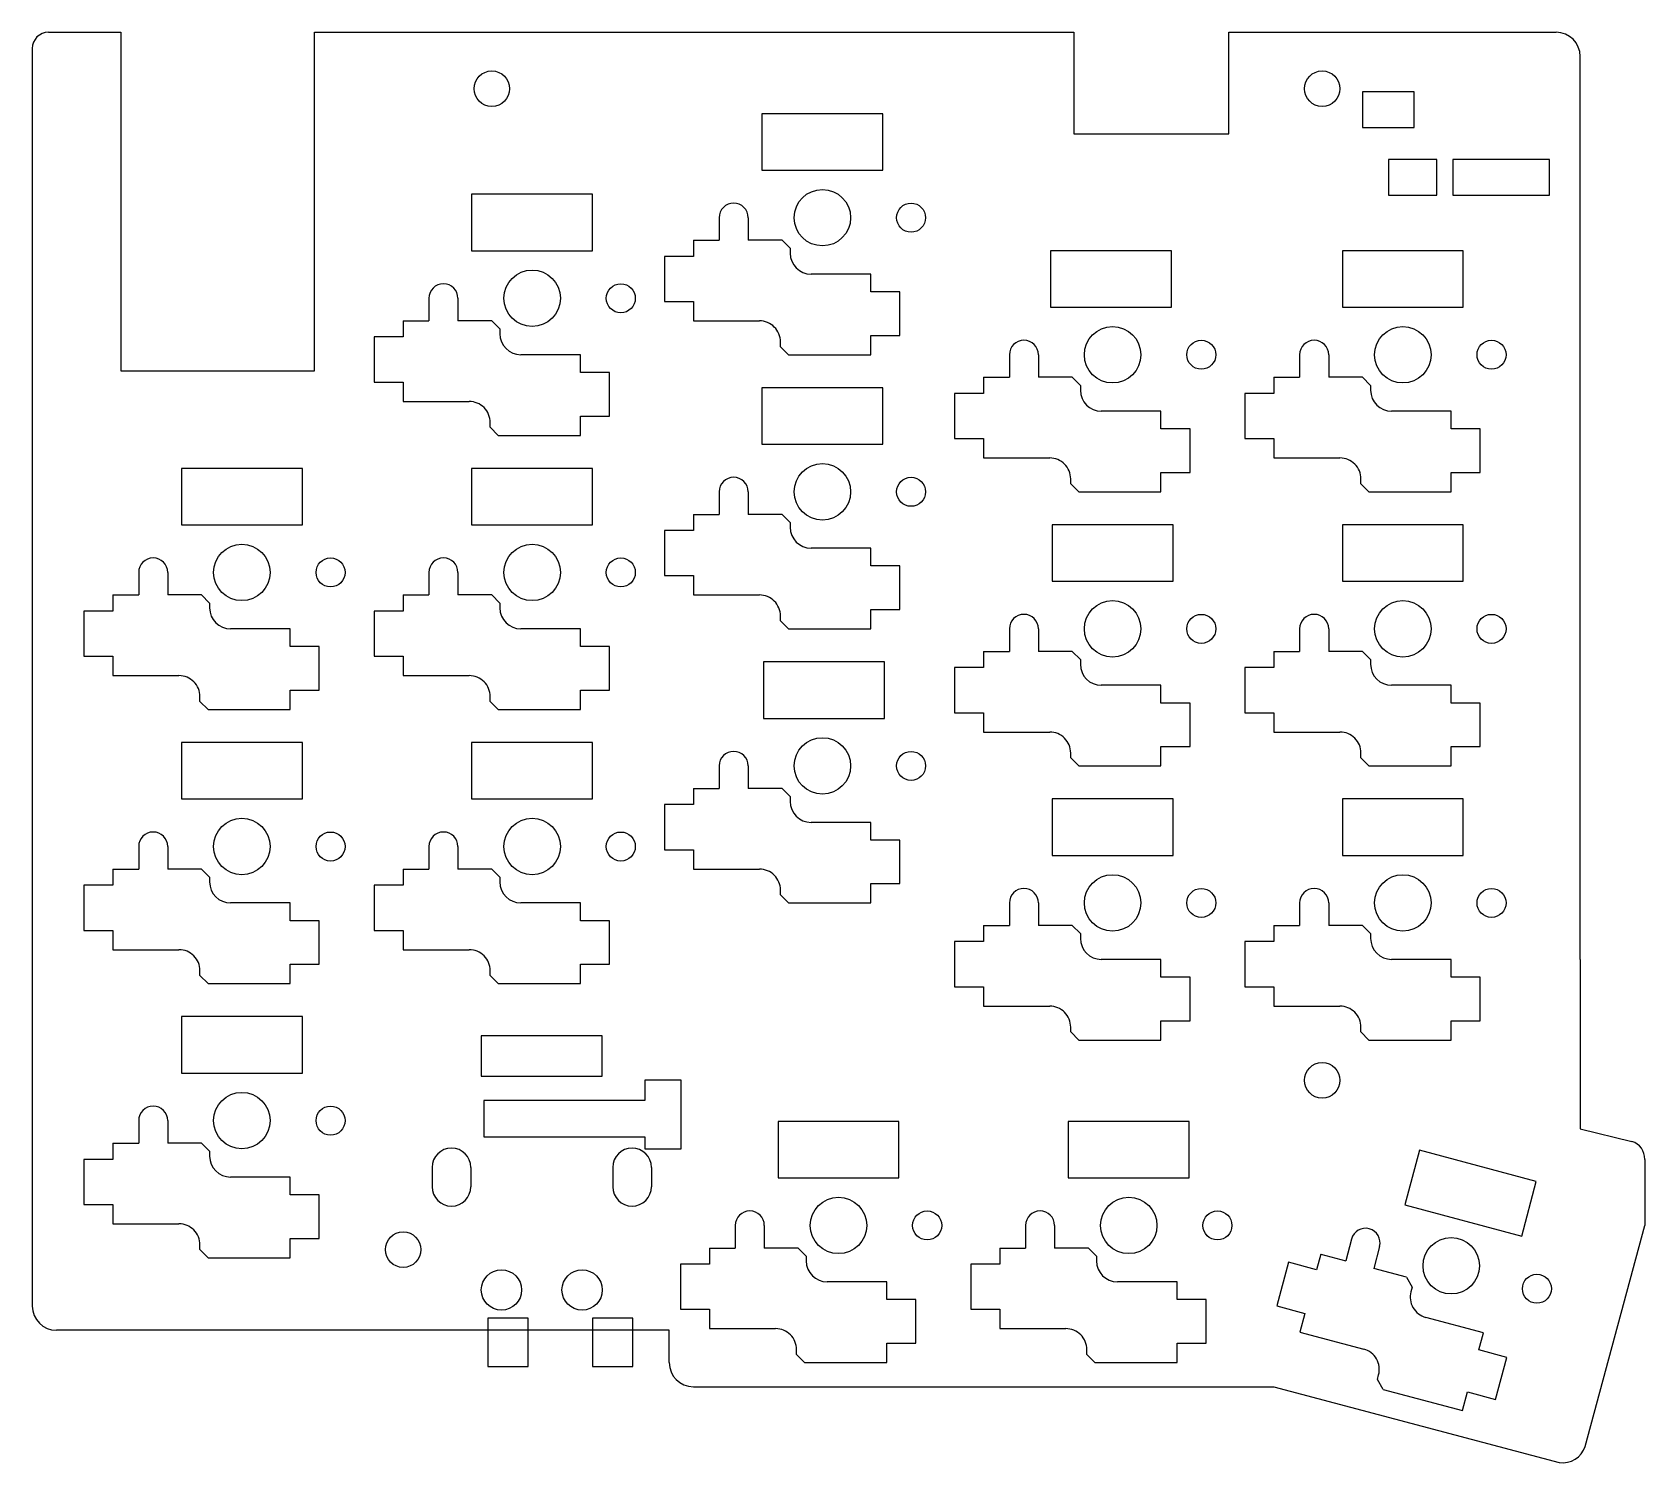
# Model space of a CAD drawing. Extents: x 0 to 100, y -89 to 0.
import ezdxf

# ---------------------------------------------------------------- set-up
doc = ezdxf.new("R2010")
doc.units = 0
doc.layers.add('BLACK', color=7, linetype='CONTINUOUS')

msp = doc.modelspace()

# ---------------------------------------------------------------- linework, layer by layer
at = {"layer": 'BLACK', "linetype": 'CONTINUOUS'}
for p, q in [((1, 0), (5.5, 0)), ((5.5, 0), (5.5, -21)), ((17.5, 0), (64.6, 0)), ((17.5, -21), (17.5, 0)), ((64.6, 0), (64.6, -6.3)), ((74.2, -6.3), (74.2, 0)), ((74.2, 0), (94.5, 0)), ((0, -1), (0, -79)), ((96, -57.5), (96, -1.5)), ((85.7, -3.7), (82.5, -3.7)), ((82.5, -3.7), (82.5, -5.9)), ((85.7, -5.9), (85.7, -3.7)), ((52.75, -5.05), (45.25, -5.05)), ((45.25, -5.05), (45.25, -8.55)), ((52.75, -8.55), (52.75, -5.05)), ((82.5, -5.9), (85.7, -5.9)), ((64.6, -6.3), (74.2, -6.3)), ((87.1, -7.9), (84.1, -7.9)), ((84.1, -7.9), (84.1, -10.1)), ((87.1, -10.1), (87.1, -7.9)), ((94.1, -7.9), (88.1, -7.9)), ((88.1, -7.9), (88.1, -10.1)), ((94.1, -10.1), (94.1, -7.9)), ((45.25, -8.55), (52.75, -8.55)), ((34.75, -10.05), (27.25, -10.05)), ((27.25, -10.05), (27.25, -13.55)), ((34.75, -13.55), (34.75, -10.05)), ((84.1, -10.1), (87.1, -10.1)), ((88.1, -10.1), (94.1, -10.1)), ((42.6, -11.5), (42.6, -12.9)), ((44.4, -11.5), (44.4, -12.9)), ((41, -12.9), (41, -13.9)), ((41, -12.9), (42.6, -12.9)), ((46.5, -12.9), (44.4, -12.9)), ((46.5, -12.9), (47, -13.4)), ((27.25, -13.55), (34.75, -13.55)), ((41, -13.9), (39.2, -13.9)), ((39.2, -13.9), (39.2, -16.7)), ((47, -13.4), (47, -13.7)), ((70.65, -13.55), (63.15, -13.55)), ((63.15, -13.55), (63.15, -17.05)), ((70.65, -17.05), (70.65, -13.55)), ((88.75, -13.55), (81.25, -13.55)), ((81.25, -13.55), (81.25, -17.05)), ((88.75, -17.05), (88.75, -13.55)), ((52, -15), (48.3, -15)), ((52, -16.1), (52, -15)), ((24.6, -16.5), (24.6, -17.9)), ((26.4, -16.5), (26.4, -17.9)), ((39.2, -16.7), (41, -16.7)), ((41, -16.7), (41, -17.9)), ((53.8, -16.1), (52, -16.1)), ((53.8, -18.8), (53.8, -16.1)), ((23, -17.9), (23, -18.9)), ((23, -17.9), (24.6, -17.9)), ((28.5, -17.9), (26.4, -17.9)), ((28.5, -17.9), (29, -18.4)), ((41, -17.9), (45.1, -17.9)), ((63.15, -17.05), (70.65, -17.05)), ((81.25, -17.05), (88.75, -17.05)), ((23, -18.9), (21.2, -18.9)), ((21.2, -18.9), (21.2, -21.7)), ((29, -18.4), (29, -18.7)), ((52, -20), (52, -18.8)), ((52, -18.8), (53.8, -18.8)), ((34, -20), (30.3, -20)), ((34, -21.1), (34, -20)), ((46.4, -19.5), (46.4, -19.2)), ((46.9, -20), (46.4, -19.5)), ((46.9, -20), (52, -20)), ((60.6, -20), (60.6, -21.4)), ((62.4, -20), (62.4, -21.4)), ((78.6, -20), (78.6, -21.4)), ((80.4, -20), (80.4, -21.4)), ((5.5, -21), (17.5, -21)), ((21.2, -21.7), (23, -21.7)), ((23, -21.7), (23, -22.9)), ((35.8, -21.1), (34, -21.1)), ((35.8, -23.8), (35.8, -21.1)), ((59, -21.4), (59, -22.4)), ((59, -21.4), (60.6, -21.4)), ((64.5, -21.4), (62.4, -21.4)), ((64.5, -21.4), (65, -21.9)), ((65, -21.9), (65, -22.2)), ((77, -21.4), (77, -22.4)), ((77, -21.4), (78.6, -21.4)), ((82.5, -21.4), (80.4, -21.4)), ((82.5, -21.4), (83, -21.9)), ((83, -21.9), (83, -22.2)), ((23, -22.9), (27.1, -22.9)), ((52.75, -22.05), (45.25, -22.05)), ((45.25, -22.05), (45.25, -25.55)), ((52.75, -25.55), (52.75, -22.05)), ((59, -22.4), (57.2, -22.4)), ((57.2, -22.4), (57.2, -25.2)), ((77, -22.4), (75.2, -22.4)), ((75.2, -22.4), (75.2, -25.2)), ((34, -25), (34, -23.8)), ((34, -23.8), (35.8, -23.8)), ((70, -23.5), (66.3, -23.5)), ((70, -24.6), (70, -23.5)), ((88, -23.5), (84.3, -23.5)), ((88, -24.6), (88, -23.5)), ((28.4, -24.5), (28.4, -24.2)), ((28.9, -25), (28.4, -24.5)), ((28.9, -25), (34, -25)), ((71.8, -24.6), (70, -24.6)), ((71.8, -27.3), (71.8, -24.6)), ((89.8, -24.6), (88, -24.6)), ((89.8, -27.3), (89.8, -24.6)), ((45.25, -25.55), (52.75, -25.55)), ((57.2, -25.2), (59, -25.2)), ((59, -25.2), (59, -26.4)), ((75.2, -25.2), (77, -25.2)), ((77, -25.2), (77, -26.4)), ((59, -26.4), (63.1, -26.4)), ((77, -26.4), (81.1, -26.4)), ((16.75, -27.05), (9.25, -27.05)), ((9.25, -27.05), (9.25, -30.55)), ((16.75, -30.55), (16.75, -27.05)), ((34.75, -27.05), (27.25, -27.05)), ((27.25, -27.05), (27.25, -30.55)), ((34.75, -30.55), (34.75, -27.05)), ((64.4, -28), (64.4, -27.7)), ((64.9, -28.5), (64.4, -28)), ((70, -28.5), (70, -27.3)), ((70, -27.3), (71.8, -27.3)), ((82.4, -28), (82.4, -27.7)), ((82.9, -28.5), (82.4, -28)), ((88, -28.5), (88, -27.3)), ((88, -27.3), (89.8, -27.3)), ((42.6, -28.5), (42.6, -29.9)), ((44.4, -28.5), (44.4, -29.9)), ((64.9, -28.5), (70, -28.5)), ((82.9, -28.5), (88, -28.5)), ((41, -29.9), (41, -30.9)), ((41, -29.9), (42.6, -29.9)), ((46.5, -29.9), (44.4, -29.9)), ((46.5, -29.9), (47, -30.4)), ((9.25, -30.55), (16.75, -30.55)), ((27.25, -30.55), (34.75, -30.55)), ((41, -30.9), (39.2, -30.9)), ((39.2, -30.9), (39.2, -33.7)), ((47, -30.4), (47, -30.7)), ((70.75, -30.55), (63.25, -30.55)), ((63.25, -30.55), (63.25, -34.05)), ((70.75, -34.05), (70.75, -30.55)), ((88.75, -30.55), (81.25, -30.55)), ((81.25, -30.55), (81.25, -34.05)), ((88.75, -34.05), (88.75, -30.55)), ((52, -32), (48.3, -32)), ((52, -33.1), (52, -32)), ((6.6, -33.5), (6.6, -34.9)), ((8.4, -33.5), (8.4, -34.9)), ((24.6, -33.5), (24.6, -34.9)), ((26.4, -33.5), (26.4, -34.9)), ((39.2, -33.7), (41, -33.7)), ((41, -33.7), (41, -34.9)), ((53.8, -33.1), (52, -33.1)), ((53.8, -35.8), (53.8, -33.1)), ((5, -34.9), (5, -35.9)), ((5, -34.9), (6.6, -34.9)), ((10.5, -34.9), (8.4, -34.9)), ((10.5, -34.9), (11, -35.4)), ((23, -34.9), (23, -35.9)), ((23, -34.9), (24.6, -34.9)), ((28.5, -34.9), (26.4, -34.9)), ((28.5, -34.9), (29, -35.4)), ((41, -34.9), (45.1, -34.9)), ((63.25, -34.05), (70.75, -34.05)), ((81.25, -34.05), (88.75, -34.05)), ((5, -35.9), (3.2, -35.9)), ((3.2, -35.9), (3.2, -38.7)), ((11, -35.4), (11, -35.7)), ((23, -35.9), (21.2, -35.9)), ((21.2, -35.9), (21.2, -38.7)), ((29, -35.4), (29, -35.7)), ((52, -37), (52, -35.8)), ((52, -35.8), (53.8, -35.8)), ((16, -37), (12.3, -37)), ((16, -38.1), (16, -37)), ((34, -37), (30.3, -37)), ((34, -38.1), (34, -37)), ((46.4, -36.5), (46.4, -36.2)), ((46.9, -37), (46.4, -36.5)), ((46.9, -37), (52, -37)), ((60.6, -37), (60.6, -38.4)), ((62.4, -37), (62.4, -38.4)), ((78.6, -37), (78.6, -38.4)), ((80.4, -37), (80.4, -38.4)), ((3.2, -38.7), (5, -38.7)), ((5, -38.7), (5, -39.9)), ((17.8, -38.1), (16, -38.1)), ((17.8, -40.8), (17.8, -38.1)), ((21.2, -38.7), (23, -38.7)), ((23, -38.7), (23, -39.9)), ((35.8, -38.1), (34, -38.1)), ((35.8, -40.8), (35.8, -38.1)), ((59, -38.4), (59, -39.4)), ((59, -38.4), (60.6, -38.4)), ((64.5, -38.4), (62.4, -38.4)), ((64.5, -38.4), (65, -38.9)), ((65, -38.9), (65, -39.2)), ((77, -38.4), (77, -39.4)), ((77, -38.4), (78.6, -38.4)), ((82.5, -38.4), (80.4, -38.4)), ((82.5, -38.4), (83, -38.9)), ((83, -38.9), (83, -39.2)), ((5, -39.9), (9.1, -39.9)), ((23, -39.9), (27.1, -39.9)), ((52.85, -39.05), (45.35, -39.05)), ((45.35, -39.05), (45.35, -42.55)), ((52.85, -42.55), (52.85, -39.05)), ((59, -39.4), (57.2, -39.4)), ((57.2, -39.4), (57.2, -42.2)), ((77, -39.4), (75.2, -39.4)), ((75.2, -39.4), (75.2, -42.2)), ((16, -42), (16, -40.8)), ((16, -40.8), (17.8, -40.8)), ((34, -42), (34, -40.8)), ((34, -40.8), (35.8, -40.8)), ((70, -40.5), (66.3, -40.5)), ((70, -41.6), (70, -40.5)), ((88, -40.5), (84.3, -40.5)), ((88, -41.6), (88, -40.5)), ((10.4, -41.5), (10.4, -41.2)), ((10.9, -42), (10.4, -41.5)), ((10.9, -42), (16, -42)), ((28.4, -41.5), (28.4, -41.2)), ((28.9, -42), (28.4, -41.5)), ((28.9, -42), (34, -42)), ((71.8, -41.6), (70, -41.6)), ((71.8, -44.3), (71.8, -41.6)), ((89.8, -41.6), (88, -41.6)), ((89.8, -44.3), (89.8, -41.6)), ((45.35, -42.55), (52.85, -42.55)), ((57.2, -42.2), (59, -42.2)), ((59, -42.2), (59, -43.4)), ((75.2, -42.2), (77, -42.2)), ((77, -42.2), (77, -43.4)), ((59, -43.4), (63.1, -43.4)), ((77, -43.4), (81.1, -43.4)), ((16.75, -44.05), (9.25, -44.05)), ((9.25, -44.05), (9.25, -47.55)), ((16.75, -47.55), (16.75, -44.05)), ((34.75, -44.05), (27.25, -44.05)), ((27.25, -44.05), (27.25, -47.55)), ((34.75, -47.55), (34.75, -44.05)), ((64.4, -45), (64.4, -44.7)), ((64.9, -45.5), (64.4, -45)), ((70, -45.5), (70, -44.3)), ((70, -44.3), (71.8, -44.3)), ((82.4, -45), (82.4, -44.7)), ((82.9, -45.5), (82.4, -45)), ((88, -45.5), (88, -44.3)), ((88, -44.3), (89.8, -44.3)), ((42.6, -45.5), (42.6, -46.9)), ((44.4, -45.5), (44.4, -46.9)), ((64.9, -45.5), (70, -45.5)), ((82.9, -45.5), (88, -45.5)), ((41, -46.9), (41, -47.9)), ((41, -46.9), (42.6, -46.9)), ((46.5, -46.9), (44.4, -46.9)), ((46.5, -46.9), (47, -47.4)), ((9.25, -47.55), (16.75, -47.55)), ((27.25, -47.55), (34.75, -47.55)), ((41, -47.9), (39.2, -47.9)), ((39.2, -47.9), (39.2, -50.7)), ((47, -47.4), (47, -47.7)), ((70.75, -47.55), (63.25, -47.55)), ((63.25, -47.55), (63.25, -51.05)), ((70.75, -51.05), (70.75, -47.55)), ((88.75, -47.55), (81.25, -47.55)), ((81.25, -47.55), (81.25, -51.05)), ((88.75, -51.05), (88.75, -47.55)), ((52, -49), (48.3, -49)), ((52, -50.1), (52, -49)), ((6.6, -50.5), (6.6, -51.9)), ((8.4, -50.5), (8.4, -51.9)), ((24.6, -50.5), (24.6, -51.9)), ((26.4, -50.5), (26.4, -51.9)), ((39.2, -50.7), (41, -50.7)), ((41, -50.7), (41, -51.9)), ((53.8, -50.1), (52, -50.1)), ((53.8, -52.8), (53.8, -50.1)), ((5, -51.9), (5, -52.9)), ((5, -51.9), (6.6, -51.9)), ((10.5, -51.9), (8.4, -51.9)), ((10.5, -51.9), (11, -52.4)), ((23, -51.9), (23, -52.9)), ((23, -51.9), (24.6, -51.9)), ((28.5, -51.9), (26.4, -51.9)), ((28.5, -51.9), (29, -52.4)), ((41, -51.9), (45.1, -51.9)), ((63.25, -51.05), (70.75, -51.05)), ((81.25, -51.05), (88.75, -51.05)), ((5, -52.9), (3.2, -52.9)), ((3.2, -52.9), (3.2, -55.7)), ((11, -52.4), (11, -52.7)), ((23, -52.9), (21.2, -52.9)), ((21.2, -52.9), (21.2, -55.7)), ((29, -52.4), (29, -52.7)), ((52, -54), (52, -52.8)), ((52, -52.8), (53.8, -52.8)), ((16, -54), (12.3, -54)), ((16, -55.1), (16, -54)), ((34, -54), (30.3, -54)), ((34, -55.1), (34, -54)), ((46.4, -53.5), (46.4, -53.2)), ((46.9, -54), (46.4, -53.5)), ((46.9, -54), (52, -54)), ((60.6, -54), (60.6, -55.4)), ((62.4, -54), (62.4, -55.4)), ((78.6, -54), (78.6, -55.4)), ((80.4, -54), (80.4, -55.4)), ((3.2, -55.7), (5, -55.7)), ((5, -55.7), (5, -56.9)), ((17.8, -55.1), (16, -55.1)), ((17.8, -57.8), (17.8, -55.1)), ((21.2, -55.7), (23, -55.7)), ((23, -55.7), (23, -56.9)), ((35.8, -55.1), (34, -55.1)), ((35.8, -57.8), (35.8, -55.1)), ((59, -55.4), (59, -56.4)), ((59, -55.4), (60.6, -55.4)), ((64.5, -55.4), (62.4, -55.4)), ((64.5, -55.4), (65, -55.9)), ((65, -55.9), (65, -56.2)), ((77, -55.4), (77, -56.4)), ((77, -55.4), (78.6, -55.4)), ((82.5, -55.4), (80.4, -55.4)), ((82.5, -55.4), (83, -55.9)), ((83, -55.9), (83, -56.2)), ((5, -56.9), (9.1, -56.9)), ((23, -56.9), (27.1, -56.9)), ((59, -56.4), (57.2, -56.4)), ((57.2, -56.4), (57.2, -59.2)), ((77, -56.4), (75.2, -56.4)), ((75.2, -56.4), (75.2, -59.2)), ((16, -59), (16, -57.8)), ((16, -57.8), (17.8, -57.8)), ((34, -59), (34, -57.8)), ((34, -57.8), (35.8, -57.8)), ((70, -57.5), (66.3, -57.5)), ((70, -58.6), (70, -57.5)), ((88, -57.5), (84.3, -57.5)), ((88, -58.6), (88, -57.5)), ((96, -57.5), (96, -68)), ((10.4, -58.5), (10.4, -58.2)), ((10.9, -59), (10.4, -58.5)), ((10.9, -59), (16, -59)), ((28.4, -58.5), (28.4, -58.2)), ((28.9, -59), (28.4, -58.5)), ((28.9, -59), (34, -59)), ((71.8, -58.6), (70, -58.6)), ((71.8, -61.3), (71.8, -58.6)), ((89.8, -58.6), (88, -58.6)), ((89.8, -61.3), (89.8, -58.6)), ((57.2, -59.2), (59, -59.2)), ((59, -59.2), (59, -60.4)), ((75.2, -59.2), (77, -59.2)), ((77, -59.2), (77, -60.4)), ((59, -60.4), (63.1, -60.4)), ((77, -60.4), (81.1, -60.4)), ((16.75, -61.05), (9.25, -61.05)), ((9.25, -61.05), (9.25, -64.55)), ((16.75, -64.55), (16.75, -61.05)), ((64.4, -62), (64.4, -61.7)), ((64.9, -62.5), (64.4, -62)), ((70, -62.5), (70, -61.3)), ((70, -61.3), (71.8, -61.3)), ((82.4, -62), (82.4, -61.7)), ((82.9, -62.5), (82.4, -62)), ((88, -62.5), (88, -61.3)), ((88, -61.3), (89.8, -61.3)), ((35.35, -62.25), (27.85, -62.25)), ((27.85, -62.25), (27.85, -64.75)), ((35.35, -64.75), (35.35, -62.25)), ((64.9, -62.5), (70, -62.5)), ((82.9, -62.5), (88, -62.5)), ((9.25, -64.55), (16.75, -64.55)), ((27.85, -64.75), (35.35, -64.75)), ((40.25, -65), (38, -65)), ((38, -65), (38, -66.25)), ((40.25, -69.25), (40.25, -65)), ((28, -66.25), (28, -68.5)), ((38, -66.25), (28, -66.25)), ((6.6, -67.5), (6.6, -68.9)), ((8.4, -67.5), (8.4, -68.9)), ((53.75, -67.55), (46.25, -67.55)), ((46.25, -67.55), (46.25, -71.05)), ((53.75, -71.05), (53.75, -67.55)), ((71.75, -67.55), (64.25, -67.55)), ((64.25, -67.55), (64.25, -71.05)), ((71.75, -71.05), (71.75, -67.55)), ((96, -68), (99.2, -68.8)), ((5, -68.9), (5, -69.9)), ((5, -68.9), (6.6, -68.9)), ((10.5, -68.9), (8.4, -68.9)), ((10.5, -68.9), (11, -69.4)), ((28, -68.5), (38, -68.5)), ((38, -68.5), (38, -69.25)), ((5, -69.9), (3.2, -69.9)), ((3.2, -69.9), (3.2, -72.7)), ((11, -69.4), (11, -69.7)), ((38, -69.25), (40.25, -69.25)), ((86.0307, -69.3391), (85.1248, -72.7198)), ((93.2752, -71.2802), (86.0307, -69.3391)), ((100, -69.9), (100, -74)), ((16, -71), (12.3, -71)), ((16, -72.1), (16, -71)), ((24.8, -70.4), (24.8, -71.6)), ((27.2, -70.4), (27.2, -71.6)), ((36, -70.4), (36, -71.6)), ((38.4, -70.4), (38.4, -71.6)), ((46.25, -71.05), (53.75, -71.05)), ((64.25, -71.05), (71.75, -71.05)), ((92.3693, -74.6609), (93.2752, -71.2802)), ((3.2, -72.7), (5, -72.7)), ((5, -72.7), (5, -73.9)), ((17.8, -72.1), (16, -72.1)), ((17.8, -74.8), (17.8, -72.1)), ((85.1248, -72.7198), (92.3693, -74.6609)), ((5, -73.9), (9.1, -73.9)), ((43.6, -74), (43.6, -75.4)), ((45.4, -74), (45.4, -75.4)), ((61.6, -74), (61.6, -75.4)), ((63.4, -74), (63.4, -75.4)), ((96.3, -87.7), (100, -74)), ((16, -76), (16, -74.8)), ((16, -74.8), (17.8, -74.8)), ((81.8181, -74.8436), (81.4557, -76.1959)), ((10.4, -75.5), (10.4, -75.2)), ((10.9, -76), (10.4, -75.5)), ((10.9, -76), (16, -76)), ((42, -75.4), (42, -76.4)), ((42, -75.4), (43.6, -75.4)), ((47.5, -75.4), (45.4, -75.4)), ((47.5, -75.4), (48, -75.9)), ((48, -75.9), (48, -76.2)), ((60, -75.4), (60, -76.4)), ((60, -75.4), (61.6, -75.4)), ((65.5, -75.4), (63.4, -75.4)), ((65.5, -75.4), (66, -75.9)), ((66, -75.9), (66, -76.2)), ((79.9102, -75.7817), (79.6514, -76.7477)), ((79.9102, -75.7817), (81.4557, -76.1959)), ((83.5567, -75.3094), (83.1944, -76.6617)), ((42, -76.4), (40.2, -76.4)), ((40.2, -76.4), (40.2, -79.2)), ((60, -76.4), (58.2, -76.4)), ((58.2, -76.4), (58.2, -79.2)), ((77.9128, -76.2818), (77.1881, -78.9864)), ((79.6514, -76.7477), (77.9128, -76.2818)), ((85.2228, -77.2052), (83.1944, -76.6617)), ((53, -77.5), (49.3, -77.5)), ((53, -78.6), (53, -77.5)), ((71, -77.5), (67.3, -77.5)), ((71, -78.6), (71, -77.5)), ((85.2228, -77.2052), (85.5764, -77.8176)), ((85.5764, -77.8176), (85.4987, -78.1074)), ((54.8, -78.6), (53, -78.6)), ((54.8, -81.3), (54.8, -78.6)), ((72.8, -78.6), (71, -78.6)), ((72.8, -81.3), (72.8, -78.6)), ((77.1881, -78.9864), (78.9267, -79.4523)), ((30.75, -79.75), (28.25, -79.75)), ((28.25, -79.75), (28.25, -82.75)), ((30.75, -82.75), (30.75, -79.75)), ((37.25, -79.75), (34.75, -79.75)), ((34.75, -79.75), (34.75, -82.75)), ((37.25, -82.75), (37.25, -79.75)), ((40.2, -79.2), (42, -79.2)), ((42, -79.2), (42, -80.4)), ((58.2, -79.2), (60, -79.2)), ((60, -79.2), (60, -80.4)), ((78.9267, -79.4523), (78.6162, -80.6114)), ((89.9919, -80.6572), (86.418, -79.6996)), ((39.5, -80.5), (1.5, -80.5)), ((39.5, -82.5), (39.5, -80.5)), ((42, -80.4), (46.1, -80.4)), ((60, -80.4), (64.1, -80.4)), ((78.6162, -80.6114), (82.5764, -81.6725)), ((89.7072, -81.7197), (89.9919, -80.6572)), ((47.4, -82), (47.4, -81.7)), ((47.9, -82.5), (47.4, -82)), ((53, -82.5), (53, -81.3)), ((53, -81.3), (54.8, -81.3)), ((65.4, -82), (65.4, -81.7)), ((65.9, -82.5), (65.4, -82)), ((71, -82.5), (71, -81.3)), ((71, -81.3), (72.8, -81.3)), ((91.4459, -82.1856), (89.7072, -81.7197)), ((28.25, -82.75), (30.75, -82.75)), ((34.75, -82.75), (37.25, -82.75)), ((47.9, -82.5), (53, -82.5)), ((65.9, -82.5), (71, -82.5)), ((90.7471, -84.7936), (91.4459, -82.1856)), ((41, -84), (77, -84)), ((77, -84), (94.7, -88.7)), ((83.418, -83.5545), (83.4957, -83.2647)), ((83.7716, -84.1668), (83.418, -83.5545)), ((83.7716, -84.1668), (88.6978, -85.4868)), ((88.6978, -85.4868), (89.0084, -84.3277)), ((89.0084, -84.3277), (90.7471, -84.7936))]:
    msp.add_line(p, q, dxfattribs=at)
at = {"layer": 'BLACK'}
for centre, radius in [((28.5, -3.5), 1.1), ((80, -3.5), 1.1), ((49, -11.5), 1.75), ((54.5, -11.5), 0.9), ((31, -16.5), 1.75), ((36.5, -16.5), 0.9), ((67, -20), 1.75), ((85, -20), 1.75), ((72.5, -20), 0.9), ((90.5, -20), 0.9), ((49, -28.5), 1.75), ((54.5, -28.5), 0.9), ((13, -33.5), 1.75), ((31, -33.5), 1.75), ((18.5, -33.5), 0.9), ((36.5, -33.5), 0.9), ((67, -37), 1.75), ((85, -37), 1.75), ((72.5, -37), 0.9), ((90.5, -37), 0.9), ((49, -45.5), 1.75), ((54.5, -45.5), 0.9), ((13, -50.5), 1.75), ((31, -50.5), 1.75), ((18.5, -50.5), 0.9), ((36.5, -50.5), 0.9), ((67, -54), 1.75), ((85, -54), 1.75), ((72.5, -54), 0.9), ((90.5, -54), 0.9), ((80, -65), 1.1), ((13, -67.5), 1.75), ((18.5, -67.5), 0.9), ((50, -74), 1.75), ((68, -74), 1.75), ((55.5, -74), 0.9), ((73.5, -74), 0.9), ((23, -75.5), 1.1), ((88, -76.5), 1.75), ((29.1, -78), 1.25), ((34.1, -78), 1.25), ((93.3126, -77.9235), 0.9)]:
    msp.add_circle(centre, radius, dxfattribs=at)
for centre, radius, start, end in [((1, -1), 1, 90, 180), ((94.5, -1.5), 1.5, 0, 90), ((43.5, -11.5), 0.9, 0, 180), ((48.3, -13.7), 1.3, -180, -90), ((25.5, -16.5), 0.9, 0, 180), ((45.1, -19.2), 1.3, -0.000044, 90), ((30.3, -18.7), 1.3, -180, -90), ((61.5, -20), 0.9, 0, 180), ((79.5, -20), 0.9, 0, 180), ((27.1, -24.2), 1.3, -0.000044, 90), ((66.3, -22.2), 1.3, -180, -90), ((84.3, -22.2), 1.3, -180, -90), ((63.1, -27.7), 1.3, -0.000044, 90), ((81.1, -27.7), 1.3, -0.000044, 90), ((43.5, -28.5), 0.9, 0, 180), ((48.3, -30.7), 1.3, -180, -90), ((7.5, -33.5), 0.9, 0, 180), ((25.5, -33.5), 0.9, 0, 180), ((45.1, -36.2), 1.3, -0.000044, 90), ((12.3, -35.7), 1.3, -180, -90), ((30.3, -35.7), 1.3, -180, -90), ((61.5, -37), 0.9, 0, 180), ((79.5, -37), 0.9, 0, 180), ((9.1, -41.2), 1.3, -0.000044, 90), ((27.1, -41.2), 1.3, -0.000044, 90), ((66.3, -39.2), 1.3, -180, -90), ((84.3, -39.2), 1.3, -180, -90), ((63.1, -44.7), 1.3, -0.000044, 90), ((81.1, -44.7), 1.3, -0.000044, 90), ((43.5, -45.5), 0.9, 0, 180), ((48.3, -47.7), 1.3, -180, -90), ((7.5, -50.5), 0.9, 0, 180), ((25.5, -50.5), 0.9, 0, 180), ((45.1, -53.2), 1.3, -0.000044, 90), ((12.3, -52.7), 1.3, -180, -90), ((30.3, -52.7), 1.3, -180, -90), ((61.5, -54), 0.9, 0, 180), ((79.5, -54), 0.9, 0, 180), ((9.1, -58.2), 1.3, -0.000044, 90), ((27.1, -58.2), 1.3, -0.000044, 90), ((66.3, -56.2), 1.3, -180, -90), ((84.3, -56.2), 1.3, -180, -90), ((63.1, -61.7), 1.3, -0.000044, 90), ((81.1, -61.7), 1.3, -0.000044, 90), ((7.5, -67.5), 0.9, 0, 180), ((98.9139, -69.849), 1.0873, -2.68846, 74.7444), ((12.3, -69.7), 1.3, -180, -90), ((26, -70.4), 1.2, 0, 180), ((37.2, -70.4), 1.2, 0, 180), ((26, -71.6), 1.2, -180, 0), ((37.2, -71.6), 1.2, -180, 0), ((9.1, -75.2), 1.3, -0.000044, 90), ((44.5, -74), 0.9, 0, 180), ((62.5, -74), 0.9, 0, 180), ((82.6874, -75.0765), 0.9, -15, 165), ((49.3, -76.2), 1.3, -180, -90), ((67.3, -76.2), 1.3, -180, -90), ((1.5, -79), 1.5, -180, -90), ((86.7544, -78.4439), 1.3, -195, -105), ((46.1, -81.7), 1.3, -0.000044, 90), ((64.1, -81.7), 1.3, -0.000044, 90), ((82.24, -82.9282), 1.3, -15, 75.0001), ((41, -82.5), 1.5, -180, -90), ((94.9226, -87.2762), 1.4411, -98.8858, -17.1021)]:
    msp.add_arc(centre, radius, start, end, dxfattribs=at)

doc.saveas('drawing.dxf')
